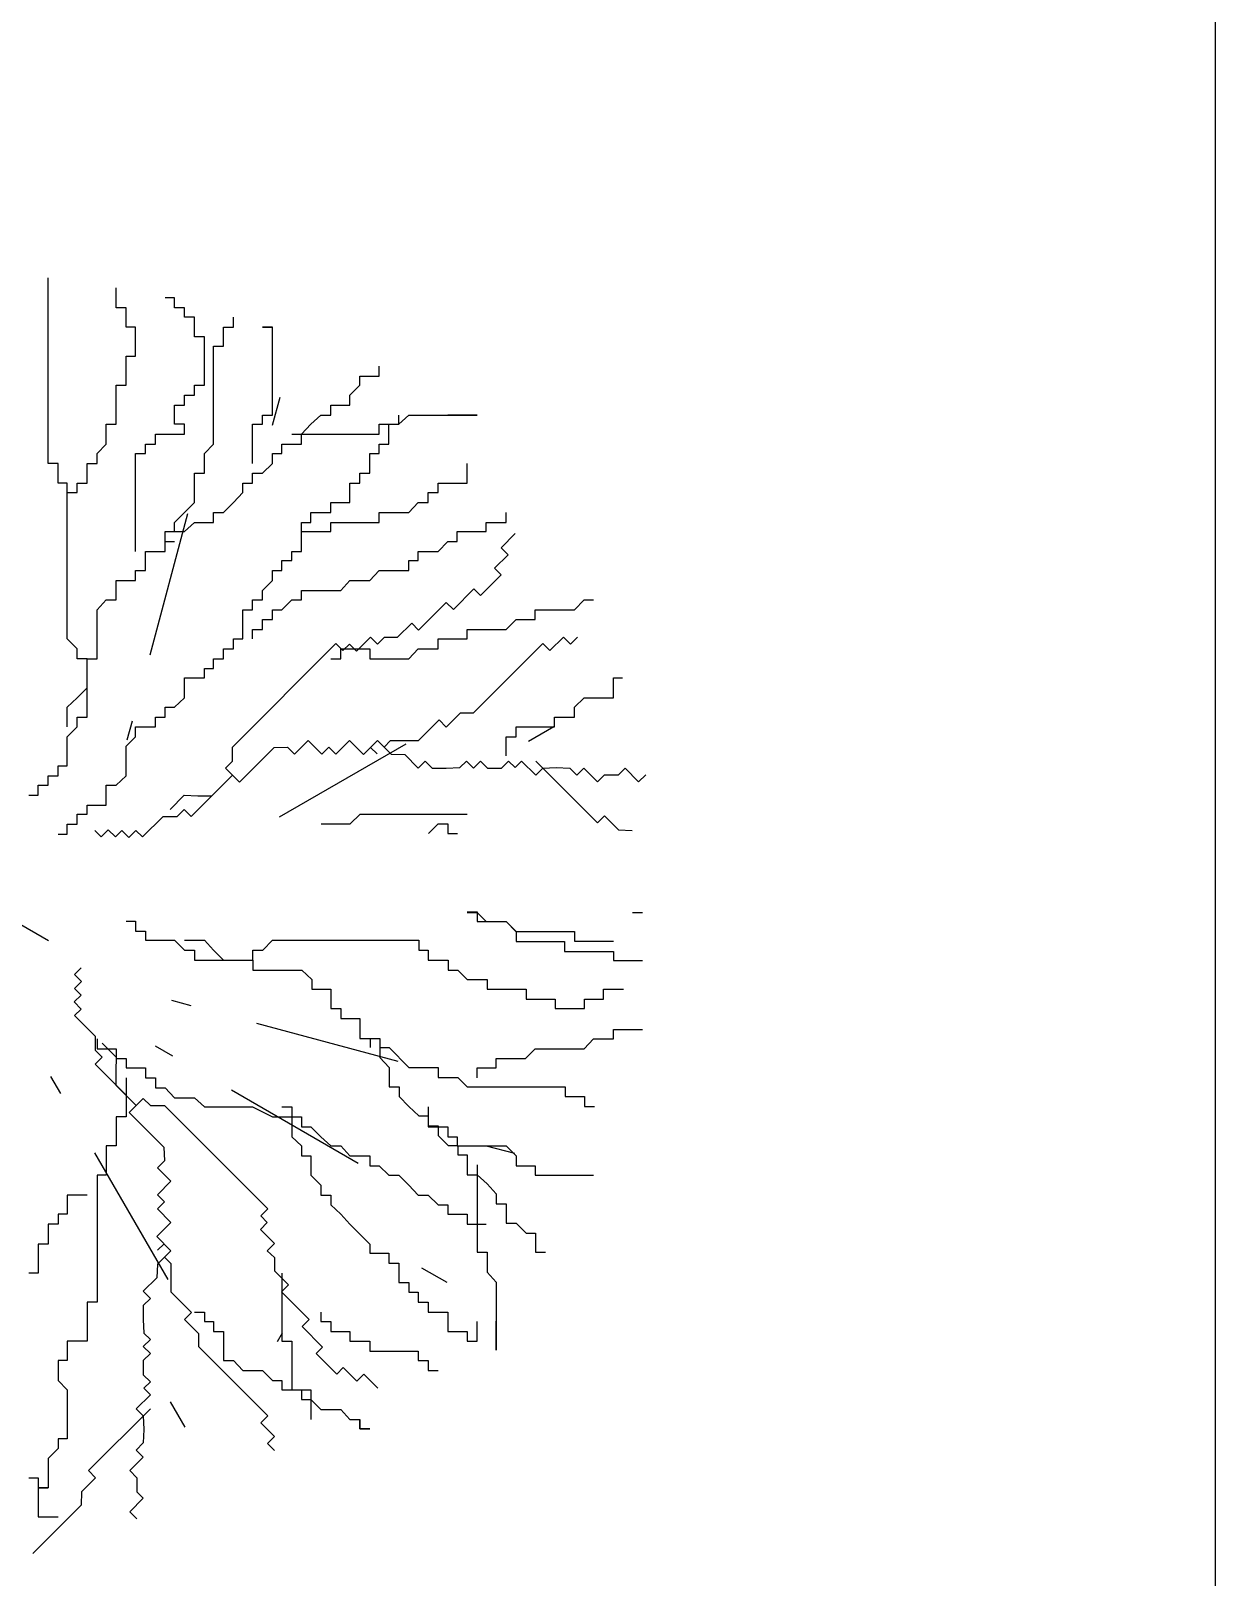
# Model space of a CAD drawing. Header units: inches. Extents: x 7658 to 73799, y 48 to 40262.
# Drawn here: x 49949 to 51109, y 3534 to 5049 of the extents above; entities that cross this region are included whole.
import ezdxf

# ---------------------------------------------------------------- set-up
doc = ezdxf.new("R2010")
doc.units = ezdxf.units.IN
doc.layers.add('www.cad-blocks.net', color=7, linetype='Continuous')

# ---------------------------------------------------------------- blocks, each defined once
blk = doc.blocks.new('A$C516926BB')
blk.add_line((39.7224, 38.5194), (39.7224, 0))
blk = doc.blocks.new('A$C4ADA35E7')
at = {"linetype": 'Continuous'}
for p, q in [((0.6762, 1.0681), (0.6762, 1.2498)), ((0.743, 1.2205), (0.743, 1.24)), ((0.8001, 1.2303), (0.791, 1.2303)), ((0.8001, 1.2205), (0.8001, 1.2303)), ((0.7527, 1.2205), (0.743, 1.2205)), ((0.7527, 1.2017), (0.7527, 1.2205)), ((0.8098, 1.2205), (0.8001, 1.2205)), ((0.8098, 1.2115), (0.8098, 1.2205)), ((0.7618, 1.2017), (0.7527, 1.2017)), ((0.7618, 1.1732), (0.7618, 1.2017)), ((0.8195, 1.2115), (0.8098, 1.2115)), ((0.8195, 1.192), (0.8195, 1.2115)), ((0.8481, 1.2017), (0.8578, 1.2017)), ((0.8481, 1.1829), (0.8481, 1.2017)), ((0.8578, 1.2017), (0.8578, 1.2115)), ((0.8864, 1.2017), (0.8961, 1.2017)), ((0.8961, 1.2017), (0.8864, 1.2017)), ((0.8961, 1.1154), (0.8961, 1.2017)), ((0.8293, 1.192), (0.8195, 1.192)), ((0.8293, 1.1447), (0.8293, 1.192)), ((0.8383, 1.1829), (0.8481, 1.1829)), ((0.8383, 1.0869), (0.8383, 1.1829)), ((0.7527, 1.1732), (0.7618, 1.1732)), ((0.7527, 1.1447), (0.7527, 1.1732)), ((0.9817, 1.1537), (1.0005, 1.1537)), ((0.9817, 1.1447), (0.9817, 1.1537)), ((1.0005, 1.1537), (1.0005, 1.1635)), ((0.743, 1.1447), (0.7527, 1.1447)), ((0.743, 1.1064), (0.743, 1.1447)), ((0.8195, 1.1447), (0.8293, 1.1447)), ((0.8195, 1.1349), (0.8195, 1.1447)), ((0.972, 1.1349), (0.9817, 1.1447)), ((0.8001, 1.1252), (0.8098, 1.1252)), ((0.8001, 1.1064), (0.8001, 1.1252)), ((0.8098, 1.1349), (0.8195, 1.1349)), ((0.8098, 1.1252), (0.8098, 1.1349)), ((0.8962, 1.1055), (0.9036, 1.1331)), ((0.9532, 1.1252), (0.972, 1.1252)), ((0.9532, 1.1154), (0.9532, 1.1252)), ((0.972, 1.1252), (0.972, 1.1349)), ((0.7332, 1.1064), (0.743, 1.1064)), ((0.7332, 1.0869), (0.7332, 1.1064)), ((0.8098, 1.1064), (0.8001, 1.1064)), ((0.8098, 1.0966), (0.8098, 1.1064)), ((0.8766, 1.1064), (0.8864, 1.1064)), ((0.8766, 1.0681), (0.8766, 1.1064)), ((0.8864, 1.1154), (0.8961, 1.1154)), ((0.8864, 1.1064), (0.8864, 1.1154)), ((0.9246, 1.0966), (0.9337, 1.1064)), ((0.9337, 1.1064), (0.9434, 1.1154)), ((0.9434, 1.1154), (0.9532, 1.1154)), ((1.0005, 1.1064), (1.02, 1.1064)), ((1.0005, 1.0966), (1.0005, 1.1064)), ((1.0102, 1.1064), (1.02, 1.1064)), ((1.0102, 1.0869), (1.0102, 1.1064)), ((1.02, 1.1064), (1.02, 1.1154)), ((1.02, 1.1064), (1.0297, 1.1154)), ((1.0297, 1.1154), (1.0965, 1.1154)), ((1.0965, 1.1154), (1.068, 1.1154)), ((0.7813, 1.0966), (0.8098, 1.0966)), ((0.7813, 1.0869), (0.7813, 1.0966)), ((0.9149, 1.0966), (1.0005, 1.0966)), ((0.9246, 1.0869), (0.9246, 1.0966)), ((0.7242, 1.0778), (0.7332, 1.0869)), ((0.7242, 1.0681), (0.7242, 1.0778)), ((0.7618, 1.0778), (0.7715, 1.0778)), ((0.7618, 0.9818), (0.7618, 1.0778)), ((0.7715, 1.0869), (0.7813, 1.0869)), ((0.7715, 1.0778), (0.7715, 1.0869)), ((0.8293, 1.0778), (0.8383, 1.0869)), ((0.8293, 1.0584), (0.8293, 1.0778)), ((0.8961, 1.0778), (0.9051, 1.0778)), ((0.8961, 1.0681), (0.8961, 1.0778)), ((0.9051, 1.0869), (0.9246, 1.0869)), ((0.9051, 1.0778), (0.9051, 1.0869)), ((0.9914, 1.0778), (1.0005, 1.0778)), ((0.9914, 1.0584), (0.9914, 1.0778)), ((1.0005, 1.0869), (1.0102, 1.0869)), ((1.0005, 1.0778), (1.0005, 1.0869)), ((0.6859, 1.0681), (0.6762, 1.0681)), ((0.6859, 1.0486), (0.6859, 1.0681)), ((0.7145, 1.0681), (0.7242, 1.0681)), ((0.7145, 1.0486), (0.7145, 1.0681)), ((0.8864, 1.0584), (0.8961, 1.0681)), ((1.0868, 1.0486), (1.0868, 1.0681)), ((0.695, 1.0486), (0.6859, 1.0486)), ((0.695, 1.0298), (0.695, 1.0486)), ((0.7047, 1.0486), (0.7145, 1.0486)), ((0.7047, 1.0396), (0.7047, 1.0486)), ((0.8195, 1.0584), (0.8293, 1.0584)), ((0.8195, 1.0298), (0.8195, 1.0584)), ((0.8669, 1.0486), (0.8766, 1.0486)), ((0.8669, 1.0396), (0.8669, 1.0486)), ((0.8766, 1.0584), (0.8864, 1.0584)), ((0.8766, 1.0486), (0.8766, 1.0584)), ((0.972, 1.0486), (0.9817, 1.0486)), ((0.972, 1.0298), (0.972, 1.0486)), ((0.9817, 1.0584), (0.9914, 1.0584)), ((0.9817, 1.0486), (0.9817, 1.0584)), ((1.0583, 1.0486), (1.0868, 1.0486)), ((1.0583, 1.0396), (1.0583, 1.0486)), ((0.695, 1.0396), (0.7047, 1.0396)), ((0.695, 0.8962), (0.695, 1.0396)), ((0.8578, 1.0298), (0.8669, 1.0396)), ((1.0485, 1.0396), (1.0583, 1.0396)), ((1.0485, 1.0298), (1.0485, 1.0396)), ((0.7761, 0.8805), (0.8132, 1.019)), ((0.8001, 1.0103), (0.8195, 1.0298)), ((0.8383, 1.0201), (0.8481, 1.0201)), ((0.8383, 1.0103), (0.8383, 1.0201)), ((0.8481, 1.0201), (0.8578, 1.0298)), ((0.9337, 1.0201), (0.9532, 1.0201)), ((0.9337, 1.0103), (0.9337, 1.0201)), ((0.9532, 1.0298), (0.972, 1.0298)), ((0.9532, 1.0201), (0.9532, 1.0298)), ((1.0005, 1.0201), (1.0297, 1.0201)), ((1.0005, 1.0103), (1.0005, 1.0201)), ((1.0297, 1.0201), (1.0388, 1.0298)), ((1.0388, 1.0298), (1.0485, 1.0298)), ((1.1251, 1.0103), (1.1251, 1.0201)), ((0.791, 1.0013), (0.8001, 1.0013)), ((0.791, 0.9818), (0.791, 1.0013)), ((0.8001, 1.0013), (0.8001, 1.0103)), ((0.8001, 1.0013), (0.8098, 1.0013)), ((0.8098, 1.0013), (0.8195, 1.0103)), ((0.8195, 1.0103), (0.8383, 1.0103)), ((0.9246, 1.0103), (0.9337, 1.0103)), ((0.9246, 1.0013), (0.9246, 1.0103)), ((0.9246, 1.0013), (0.9532, 1.0013)), ((0.9246, 0.9818), (0.9246, 1.0013)), ((0.9532, 1.0103), (1.0005, 1.0103)), ((0.9532, 1.0013), (0.9532, 1.0103)), ((1.077, 1.0013), (1.1056, 1.0013)), ((1.077, 0.9915), (1.077, 1.0013)), ((1.1056, 1.0103), (1.1251, 1.0103)), ((1.1056, 1.0013), (1.1056, 1.0103)), ((0.791, 0.9917), (0.8001, 0.9917)), ((1.0583, 0.9818), (1.068, 0.9915)), ((1.068, 0.9915), (1.077, 0.9915)), ((1.1201, 0.9855), (1.1338, 0.9993)), ((1.1269, 0.9786), (1.1201, 0.9855)), ((0.7715, 0.9818), (0.791, 0.9818)), ((0.7715, 0.963), (0.7715, 0.9818)), ((0.9051, 0.9728), (0.9149, 0.9728)), ((0.9051, 0.963), (0.9051, 0.9728)), ((0.9149, 0.9818), (0.9246, 0.9818)), ((0.9149, 0.9728), (0.9149, 0.9818)), ((1.0297, 0.9728), (1.0388, 0.9728)), ((1.0297, 0.963), (1.0297, 0.9728)), ((1.0388, 0.9818), (1.0583, 0.9818)), ((1.0388, 0.9728), (1.0388, 0.9818)), ((1.1137, 0.9654), (1.1269, 0.9786)), ((0.7618, 0.963), (0.7715, 0.963)), ((0.7618, 0.9533), (0.7618, 0.963)), ((0.8961, 0.963), (0.9051, 0.963)), ((0.8961, 0.9533), (0.8961, 0.963)), ((0.9914, 0.9533), (1.0005, 0.963)), ((1.0005, 0.963), (1.0297, 0.963)), ((1.0999, 0.9388), (1.1201, 0.959)), ((1.1201, 0.959), (1.1137, 0.9654)), ((0.743, 0.9533), (0.7618, 0.9533)), ((0.743, 0.9345), (0.743, 0.9533)), ((0.8864, 0.9435), (0.8961, 0.9533)), ((0.8864, 0.9345), (0.8864, 0.9435)), ((0.9246, 0.9435), (0.9629, 0.9435)), ((0.9246, 0.9345), (0.9246, 0.9435)), ((0.9629, 0.9435), (0.972, 0.9533)), ((0.972, 0.9533), (0.9914, 0.9533)), ((1.0733, 0.925), (1.0935, 0.9452)), ((1.0935, 0.9452), (1.0999, 0.9388)), ((0.7242, 0.9247), (0.7332, 0.9345)), ((0.7242, 0.8767), (0.7242, 0.9247)), ((0.7332, 0.9345), (0.743, 0.9345)), ((0.8669, 0.9247), (0.8766, 0.9247)), ((0.8669, 0.8962), (0.8669, 0.9247)), ((0.8766, 0.9345), (0.8864, 0.9345)), ((0.8766, 0.9247), (0.8766, 0.9345)), ((0.8961, 0.9247), (0.9051, 0.9247)), ((0.8961, 0.915), (0.8961, 0.9247)), ((0.9051, 0.9247), (0.9149, 0.9345)), ((0.9149, 0.9345), (0.9246, 0.9345)), ((1.0393, 0.9048), (1.0664, 0.9319)), ((1.0664, 0.9319), (1.0733, 0.925)), ((1.1536, 0.9247), (1.1919, 0.9247)), ((1.1536, 0.915), (1.1536, 0.9247)), ((1.1919, 0.9247), (1.2016, 0.9345)), ((1.2016, 0.9345), (1.2107, 0.9345)), ((0.8864, 0.915), (0.8961, 0.915)), ((0.8864, 0.9052), (0.8864, 0.915)), ((1.0187, 0.8979), (1.0325, 0.9117)), ((1.0325, 0.9117), (1.0393, 0.9048)), ((1.1251, 0.9052), (1.1348, 0.915)), ((1.1348, 0.915), (1.1536, 0.915)), ((0.7047, 0.8865), (0.695, 0.8962)), ((0.8578, 0.8962), (0.8669, 0.8962)), ((0.8578, 0.8865), (0.8578, 0.8962)), ((0.8766, 0.9052), (0.8864, 0.9052)), ((0.8766, 0.8962), (0.8766, 0.9052)), ((0.9783, 0.8842), (0.9921, 0.8979)), ((0.9921, 0.8979), (0.999, 0.891)), ((0.999, 0.891), (1.0059, 0.8979)), ((1.0059, 0.8979), (1.0187, 0.8979)), ((1.0583, 0.8962), (1.0868, 0.8962)), ((1.0583, 0.8865), (1.0583, 0.8962)), ((1.0868, 0.9052), (1.1251, 0.9052)), ((1.0868, 0.8962), (1.0868, 0.9052)), ((1.1678, 0.8847), (1.1811, 0.8979)), ((1.1811, 0.8979), (1.188, 0.8911)), ((1.188, 0.8911), (1.1949, 0.8979)), ((0.7047, 0.8767), (0.7047, 0.8865)), ((0.8481, 0.8865), (0.8578, 0.8865)), ((0.8481, 0.8767), (0.8481, 0.8865)), ((0.8568, 0.7902), (0.9581, 0.8915)), ((0.9581, 0.8915), (0.965, 0.8846)), ((0.9629, 0.8865), (0.9914, 0.8865)), ((0.9629, 0.8767), (0.9629, 0.8865)), ((0.965, 0.8846), (0.9714, 0.891)), ((0.9714, 0.891), (0.9783, 0.8842)), ((0.9914, 0.8865), (0.9914, 0.8767)), ((1.0297, 0.8767), (1.0388, 0.8865)), ((1.0388, 0.8865), (1.0583, 0.8865)), ((1.093, 0.8236), (1.1609, 0.8915)), ((1.1609, 0.8915), (1.1678, 0.8847)), ((0.7145, 0.8767), (0.7047, 0.8767)), ((0.7145, 0.8482), (0.7145, 0.8767)), ((0.7145, 0.8767), (0.7242, 0.8767)), ((0.7145, 0.8196), (0.7145, 0.8767)), ((0.8293, 0.867), (0.8383, 0.867)), ((0.8293, 0.8579), (0.8293, 0.867)), ((0.8383, 0.8767), (0.8481, 0.8767)), ((0.8383, 0.867), (0.8383, 0.8767)), ((0.9532, 0.8767), (0.9629, 0.8767)), ((0.9914, 0.8767), (1.0297, 0.8767)), ((0.8098, 0.8579), (0.8293, 0.8579)), ((0.8098, 0.8384), (0.8098, 0.8579)), ((1.2302, 0.8579), (1.2392, 0.8579)), ((1.2302, 0.8384), (1.2302, 0.8579)), ((0.695, 0.8294), (0.7047, 0.8384)), ((0.7047, 0.8384), (0.7145, 0.8482)), ((0.8001, 0.8294), (0.8098, 0.8384)), ((1.1919, 0.8294), (1.2016, 0.8384)), ((1.2016, 0.8384), (1.2302, 0.8384)), ((0.695, 0.8099), (0.695, 0.8294)), ((0.7047, 0.8196), (0.7145, 0.8196)), ((0.7047, 0.8099), (0.7047, 0.8196)), ((0.7813, 0.8196), (0.791, 0.8196)), ((0.7813, 0.8099), (0.7813, 0.8196)), ((0.791, 0.8294), (0.8001, 0.8294)), ((0.791, 0.8196), (0.791, 0.8294)), ((1.0664, 0.8098), (1.0802, 0.8236)), ((1.0802, 0.8236), (1.093, 0.8236)), ((1.1724, 0.8196), (1.1919, 0.8196)), ((1.1724, 0.8099), (1.1724, 0.8196)), ((1.1919, 0.8196), (1.1919, 0.8294)), ((0.695, 0.8001), (0.7047, 0.8099)), ((0.7538, 0.7971), (0.7588, 0.816)), ((0.7618, 0.8099), (0.7813, 0.8099)), ((0.7618, 0.8001), (0.7618, 0.8099)), ((1.0393, 0.7966), (1.0595, 0.8167)), ((1.0595, 0.8167), (1.0664, 0.8098)), ((1.1348, 0.8099), (1.1724, 0.8099)), ((1.1348, 0.8001), (1.1348, 0.8099)), ((1.1471, 0.7959), (1.1718, 0.8102)), ((0.695, 0.7716), (0.695, 0.8001)), ((0.7527, 0.7911), (0.7618, 0.8001)), ((0.7527, 0.7619), (0.7527, 0.7911)), ((0.8568, 0.7764), (0.8568, 0.7902)), ((0.8637, 0.7557), (0.8976, 0.7897)), ((0.8976, 0.7897), (0.9109, 0.7902)), ((0.903, 0.7217), (1.0272, 0.7934)), ((0.9109, 0.7902), (0.9178, 0.7833)), ((0.9178, 0.7833), (0.9311, 0.7966)), ((0.9311, 0.7966), (0.9444, 0.7833)), ((0.9444, 0.7833), (0.9513, 0.7902)), ((0.9513, 0.7902), (0.9581, 0.7833)), ((0.9581, 0.7833), (0.9714, 0.7966)), ((0.9714, 0.7966), (0.9852, 0.7828)), ((0.9852, 0.7828), (0.999, 0.7966)), ((0.9922, 0.7898), (0.9986, 0.7834)), ((0.999, 0.7966), (1.0054, 0.7902)), ((1.0054, 0.7902), (1.0118, 0.7966)), ((1.0054, 0.7902), (1.0123, 0.7833)), ((1.0118, 0.7966), (1.0393, 0.7966)), ((1.1251, 0.8001), (1.1348, 0.8001)), ((1.1251, 0.7814), (1.1251, 0.8001)), ((0.8499, 0.7695), (0.8568, 0.7764)), ((1.0123, 0.7833), (1.0256, 0.7828)), ((1.0256, 0.7828), (1.0388, 0.7695)), ((1.0388, 0.7695), (1.0457, 0.7764)), ((1.0457, 0.7764), (1.0526, 0.7695)), ((1.0797, 0.77), (1.0861, 0.7764)), ((1.0861, 0.7764), (1.093, 0.7695)), ((1.093, 0.7695), (1.0999, 0.7764)), ((1.0999, 0.7764), (1.1068, 0.7695)), ((1.1205, 0.7695), (1.1274, 0.7764)), ((1.1274, 0.7764), (1.1338, 0.77)), ((1.1338, 0.77), (1.1402, 0.7764)), ((1.1402, 0.7764), (1.154, 0.7626)), ((1.154, 0.7764), (1.2145, 0.7159)), ((0.6762, 0.7619), (0.6859, 0.7619)), ((0.6762, 0.7528), (0.6762, 0.7619)), ((0.6859, 0.7716), (0.695, 0.7716)), ((0.6859, 0.7619), (0.6859, 0.7716)), ((0.743, 0.7528), (0.7527, 0.7619)), ((0.8164, 0.7222), (0.8568, 0.7626)), ((0.8366, 0.7424), (0.8568, 0.7626)), ((0.8568, 0.7626), (0.8499, 0.7695)), ((0.8568, 0.7626), (0.8637, 0.7557)), ((1.0526, 0.7695), (1.0664, 0.7695)), ((1.0664, 0.7695), (1.0797, 0.77)), ((1.1068, 0.7695), (1.1205, 0.7695)), ((1.154, 0.7626), (1.1609, 0.7695)), ((1.1609, 0.7695), (1.1742, 0.77)), ((1.1742, 0.77), (1.1875, 0.7695)), ((1.1875, 0.7695), (1.1944, 0.7626)), ((1.1944, 0.7626), (1.2013, 0.7695)), ((1.2013, 0.7695), (1.2145, 0.7562)), ((1.2145, 0.7562), (1.2214, 0.7631)), ((1.2214, 0.7631), (1.2352, 0.7631)), ((1.2352, 0.7631), (1.2416, 0.7695)), ((1.2416, 0.7695), (1.2549, 0.7562)), ((1.2549, 0.7562), (1.2618, 0.7631)), ((0.6574, 0.7431), (0.6664, 0.7431)), ((0.6664, 0.7528), (0.6762, 0.7528)), ((0.6664, 0.7431), (0.6664, 0.7528)), ((0.7332, 0.7528), (0.743, 0.7528)), ((0.7332, 0.7333), (0.7332, 0.7528)), ((0.7957, 0.7291), (0.8095, 0.7429)), ((0.8095, 0.7429), (0.8228, 0.7424)), ((0.8228, 0.7424), (0.8366, 0.7424)), ((0.7145, 0.7333), (0.7332, 0.7333)), ((0.7145, 0.7243), (0.7145, 0.7333)), ((0.8026, 0.7222), (0.8095, 0.7291)), ((0.8095, 0.7291), (0.8164, 0.7222)), ((0.695, 0.7145), (0.7047, 0.7145)), ((0.695, 0.7048), (0.695, 0.7145)), ((0.7047, 0.7243), (0.7145, 0.7243)), ((0.7047, 0.7145), (0.7047, 0.7243)), ((0.7687, 0.7021), (0.7888, 0.7222)), ((0.7888, 0.7222), (0.8026, 0.7222)), ((0.9438, 0.7148), (0.9723, 0.7148)), ((0.9723, 0.7148), (0.982, 0.7243)), ((0.982, 0.7243), (1.087, 0.7243)), ((1.0488, 0.7053), (1.0583, 0.7148)), ((1.0583, 0.7148), (1.0678, 0.7148)), ((1.0678, 0.7148), (1.0678, 0.7053)), ((1.2145, 0.7159), (1.2214, 0.7227)), ((1.2214, 0.7227), (1.2352, 0.709)), ((0.6859, 0.7048), (0.695, 0.7048)), ((0.7219, 0.7085), (0.7283, 0.7021)), ((0.7283, 0.7021), (0.7352, 0.709)), ((0.7352, 0.709), (0.7421, 0.7021)), ((0.7421, 0.7021), (0.7485, 0.7085)), ((0.7485, 0.7085), (0.7554, 0.7016)), ((0.7554, 0.7016), (0.7623, 0.7085)), ((0.7623, 0.7085), (0.7687, 0.7021)), ((1.0678, 0.7053), (1.0775, 0.7053)), ((1.2352, 0.709), (1.2485, 0.7085)), ((1.0868, 0.6282), (1.0965, 0.6282)), ((1.087, 0.6288), (1.0965, 0.6288)), ((1.0965, 0.6288), (1.0965, 0.6193)), ((1.0965, 0.6282), (1.1056, 0.6192)), ((1.2489, 0.6282), (1.2587, 0.6282)), ((0.6433, 0.6199), (0.6765, 0.6007)), ((0.7528, 0.6196), (0.7619, 0.6196)), ((0.7619, 0.6196), (0.7619, 0.6098)), ((0.7619, 0.6098), (0.7716, 0.6098)), ((0.7716, 0.6098), (0.7716, 0.6008)), ((1.0965, 0.6193), (1.1252, 0.6193)), ((1.1056, 0.6192), (1.1251, 0.6192)), ((1.1251, 0.6192), (1.1348, 0.6094)), ((1.1252, 0.6193), (1.1347, 0.6096)), ((1.1347, 0.6096), (1.192, 0.6096)), ((1.1348, 0.6094), (1.1348, 0.5997)), ((1.192, 0.6096), (1.192, 0.6001)), ((0.7716, 0.6008), (0.8001, 0.6008)), ((0.8001, 0.6008), (0.8099, 0.591)), ((0.8099, 0.6008), (0.8294, 0.6008)), ((0.8099, 0.591), (0.8196, 0.591)), ((0.8196, 0.591), (0.8196, 0.5813)), ((0.8294, 0.6008), (0.8384, 0.591)), ((0.8384, 0.591), (0.8482, 0.5813)), ((0.8767, 0.5813), (0.8767, 0.591)), ((0.8767, 0.591), (0.8865, 0.591)), ((0.8865, 0.591), (0.8962, 0.6008)), ((0.8962, 0.6008), (1.0396, 0.6008)), ((1.0396, 0.6008), (1.0396, 0.591)), ((1.0396, 0.591), (1.0486, 0.591)), ((1.0486, 0.591), (1.0486, 0.5813)), ((1.1348, 0.5997), (1.1821, 0.5997)), ((1.1821, 0.5997), (1.1821, 0.59)), ((1.192, 0.6001), (1.2302, 0.6001)), ((0.8196, 0.5813), (0.8767, 0.5813)), ((0.8482, 0.5813), (0.8767, 0.5813)), ((0.8767, 0.5813), (0.8767, 0.5715)), ((1.0486, 0.5813), (1.0681, 0.5813)), ((1.0681, 0.5813), (1.0681, 0.5715)), ((1.1821, 0.59), (1.2302, 0.59)), ((1.2302, 0.59), (1.2302, 0.5809)), ((1.2302, 0.5809), (1.2587, 0.5809)), ((0.7085, 0.5738), (0.7021, 0.5674)), ((0.7021, 0.5674), (0.709, 0.5605)), ((0.709, 0.5605), (0.7021, 0.5536)), ((0.8767, 0.5715), (0.9247, 0.5715)), ((0.9247, 0.5715), (0.9345, 0.5625)), ((0.9345, 0.5625), (0.9345, 0.5528)), ((1.0681, 0.5715), (1.0778, 0.5715)), ((1.0778, 0.5715), (1.0869, 0.5625)), ((1.0869, 0.5625), (1.1064, 0.5625)), ((1.1064, 0.5625), (1.1064, 0.5528)), ((0.7085, 0.5472), (0.7016, 0.5404)), ((0.7021, 0.5536), (0.7085, 0.5472)), ((0.9345, 0.5528), (0.9533, 0.5528)), ((0.9533, 0.5528), (0.9533, 0.534)), ((1.1064, 0.5528), (1.1447, 0.5528)), ((1.1447, 0.5528), (1.1447, 0.543)), ((1.2205, 0.543), (1.2205, 0.5528)), ((1.2205, 0.5528), (1.24, 0.5528)), ((0.7016, 0.5404), (0.7085, 0.5335)), ((0.7085, 0.5335), (0.7021, 0.5271)), ((0.7971, 0.542), (0.816, 0.5369)), ((0.9533, 0.534), (0.963, 0.534)), ((0.963, 0.534), (0.963, 0.5242)), ((1.1447, 0.543), (1.1732, 0.543)), ((1.1732, 0.543), (1.1732, 0.534)), ((1.1732, 0.534), (1.2017, 0.534)), ((1.2017, 0.534), (1.2017, 0.543)), ((1.2017, 0.543), (1.2205, 0.543)), ((0.7021, 0.5271), (0.7222, 0.5069)), ((0.8805, 0.5196), (1.019, 0.4825)), ((0.963, 0.5242), (0.9818, 0.5242)), ((0.9818, 0.5242), (0.9818, 0.5047)), ((0.7222, 0.5069), (0.7222, 0.4931)), ((0.7242, 0.5044), (0.7242, 0.4946)), ((0.7291, 0.5), (0.7429, 0.4862)), ((0.9818, 0.5047), (1.0013, 0.5047)), ((0.9917, 0.5047), (0.9917, 0.4957)), ((1.0013, 0.5047), (1.0013, 0.4957)), ((1.2016, 0.4946), (1.2107, 0.5044)), ((1.2107, 0.5044), (1.2302, 0.5044)), ((1.2302, 0.5134), (1.2587, 0.5134)), ((1.2302, 0.5044), (1.2302, 0.5134)), ((0.7222, 0.4931), (0.7291, 0.4862)), ((0.7291, 0.4862), (0.7222, 0.4793)), ((0.7242, 0.4946), (0.743, 0.4946)), ((0.7429, 0.4862), (0.7424, 0.4729)), ((0.743, 0.4946), (0.743, 0.4849)), ((0.743, 0.4849), (0.7527, 0.4849)), ((0.7527, 0.4849), (0.7527, 0.4758)), ((0.7812, 0.4974), (0.7981, 0.4877)), ((1.0013, 0.4957), (1.0103, 0.4957)), ((1.0013, 0.4957), (1.0013, 0.4859)), ((1.0013, 0.4859), (1.0103, 0.4762)), ((1.0103, 0.4957), (1.0298, 0.4762)), ((1.1153, 0.4849), (1.1439, 0.4849)), ((1.1153, 0.4758), (1.1153, 0.4849)), ((1.1439, 0.4849), (1.1536, 0.4946)), ((1.1536, 0.4946), (1.2016, 0.4946)), ((0.7222, 0.4793), (0.7626, 0.439)), ((0.7424, 0.4729), (0.7424, 0.4592)), ((0.7527, 0.4758), (0.7715, 0.4758)), ((0.7715, 0.4758), (0.7715, 0.4661)), ((1.0103, 0.4762), (1.0103, 0.4574)), ((1.0298, 0.4762), (1.0584, 0.4762)), ((1.0584, 0.4762), (1.0584, 0.4665)), ((1.0965, 0.4758), (1.1153, 0.4758)), ((1.0965, 0.4661), (1.0965, 0.4758)), ((0.6785, 0.4675), (0.6883, 0.4506)), ((0.7424, 0.4592), (0.7626, 0.439)), ((0.7527, 0.4661), (0.7527, 0.4278)), ((0.7715, 0.4661), (0.7813, 0.4661)), ((0.7813, 0.4661), (0.7813, 0.4563)), ((0.7813, 0.4563), (0.791, 0.4563)), ((0.791, 0.4563), (0.8001, 0.4466)), ((1.0103, 0.4574), (1.0201, 0.4574)), ((1.0201, 0.4574), (1.0201, 0.4477)), ((1.0584, 0.4665), (1.0778, 0.4665)), ((1.0778, 0.4665), (1.0869, 0.4574)), ((1.0869, 0.4574), (1.1829, 0.4574)), ((1.1829, 0.4574), (1.1829, 0.4477)), ((0.7626, 0.439), (0.7695, 0.4459)), ((0.7695, 0.4459), (0.7764, 0.439)), ((0.8001, 0.4466), (0.8195, 0.4466)), ((0.8195, 0.4466), (0.8293, 0.4375)), ((0.8559, 0.4543), (0.9801, 0.3826)), ((1.0201, 0.4477), (1.0298, 0.4379)), ((1.1829, 0.4477), (1.2017, 0.4477)), ((1.2017, 0.4477), (1.2017, 0.4379)), ((0.743, 0.4278), (0.743, 0.3993)), ((0.7527, 0.4278), (0.743, 0.4278)), ((0.7626, 0.439), (0.7557, 0.4321)), ((0.7557, 0.4321), (0.7897, 0.3981)), ((0.7764, 0.439), (0.7902, 0.439)), ((0.7902, 0.439), (0.8915, 0.3376)), ((0.8293, 0.4375), (0.8766, 0.4375)), ((0.8766, 0.4375), (0.8961, 0.4278)), ((0.8961, 0.4278), (0.9149, 0.4278)), ((0.9051, 0.4375), (0.9149, 0.4375)), ((0.9149, 0.4375), (0.9149, 0.4278)), ((0.9149, 0.4278), (0.9246, 0.4278)), ((0.9149, 0.4278), (0.9149, 0.4083)), ((0.9246, 0.4278), (0.9246, 0.4181)), ((1.0298, 0.4379), (1.0396, 0.4289)), ((1.0396, 0.4289), (1.0486, 0.4289)), ((1.0485, 0.4375), (1.0485, 0.4181)), ((1.0486, 0.4289), (1.0486, 0.4191)), ((1.2017, 0.4379), (1.2115, 0.4379)), ((0.9246, 0.4181), (0.9337, 0.4181)), ((0.9337, 0.4181), (0.9434, 0.4083)), ((1.0485, 0.4181), (1.068, 0.4181)), ((1.0486, 0.4191), (1.0584, 0.4191)), ((1.0584, 0.4191), (1.0584, 0.4094)), ((1.0584, 0.4094), (1.0681, 0.3996)), ((1.068, 0.4181), (1.068, 0.4083)), ((0.7332, 0.3993), (0.7332, 0.3707)), ((0.743, 0.3993), (0.7332, 0.3993)), ((0.7897, 0.3981), (0.7902, 0.3848)), ((0.9149, 0.4083), (0.9246, 0.3993)), ((0.9246, 0.3993), (0.9246, 0.3895)), ((0.9434, 0.4083), (0.9532, 0.3993)), ((0.9532, 0.3993), (0.9629, 0.3993)), ((0.9629, 0.3993), (0.972, 0.3895)), ((1.068, 0.4083), (1.077, 0.4083)), ((1.0681, 0.3996), (1.0778, 0.3996)), ((1.077, 0.4083), (1.077, 0.3993)), ((1.077, 0.3993), (1.1251, 0.3993)), ((1.0778, 0.3996), (1.0778, 0.3906)), ((1.1055, 0.3995), (1.1331, 0.3922)), ((1.1251, 0.3993), (1.1348, 0.3895)), ((0.7217, 0.3927), (0.7934, 0.2685)), ((0.7902, 0.3848), (0.7833, 0.3779)), ((0.9246, 0.3895), (0.9337, 0.3895)), ((0.9337, 0.3895), (0.9337, 0.3707)), ((0.972, 0.3895), (0.9914, 0.3895)), ((0.9914, 0.3895), (0.9914, 0.3798)), ((0.9914, 0.3798), (1.0005, 0.3798)), ((1.0005, 0.3798), (1.0102, 0.3707)), ((1.0778, 0.3906), (1.0869, 0.3906)), ((1.0869, 0.3906), (1.0869, 0.3711)), ((1.0966, 0.3808), (1.0966, 0.2952)), ((1.1348, 0.3895), (1.1348, 0.3798)), ((1.1348, 0.3798), (1.1536, 0.3798)), ((1.1536, 0.3798), (1.1536, 0.3707)), ((0.7242, 0.3707), (0.7242, 0.2461)), ((0.7332, 0.3707), (0.7242, 0.3707)), ((0.7833, 0.3779), (0.7966, 0.3647)), ((0.7966, 0.3647), (0.7833, 0.3514)), ((0.9337, 0.3707), (0.9434, 0.361)), ((1.0102, 0.3707), (1.02, 0.3707)), ((1.02, 0.3707), (1.0297, 0.361)), ((1.0869, 0.3711), (1.0966, 0.3711)), ((1.0966, 0.3711), (1.1064, 0.3621)), ((1.1536, 0.3707), (1.2107, 0.3707)), ((0.695, 0.3512), (0.695, 0.3324)), ((0.7145, 0.3512), (0.695, 0.3512)), ((0.7833, 0.3514), (0.7902, 0.3445)), ((0.9434, 0.361), (0.9434, 0.3512)), ((0.9434, 0.3512), (0.9532, 0.3512)), ((0.9532, 0.3512), (0.9532, 0.3415)), ((1.0297, 0.361), (1.0388, 0.3512)), ((1.0388, 0.3512), (1.0485, 0.3512)), ((1.0485, 0.3512), (1.0583, 0.3415)), ((1.1064, 0.3621), (1.1154, 0.3523)), ((1.1154, 0.3523), (1.1154, 0.3426)), ((0.7902, 0.3445), (0.7833, 0.3376)), ((0.7833, 0.3376), (0.7966, 0.3243)), ((0.8915, 0.3376), (0.8846, 0.3307)), ((0.9532, 0.3415), (0.9629, 0.3324)), ((1.0583, 0.3415), (1.068, 0.3415)), ((1.068, 0.3415), (1.068, 0.3324)), ((1.1154, 0.3426), (1.1252, 0.3426)), ((1.1252, 0.3426), (1.1252, 0.3238)), ((0.6762, 0.3227), (0.6762, 0.3032)), ((0.6859, 0.3227), (0.6762, 0.3227)), ((0.6859, 0.3324), (0.6859, 0.3227)), ((0.695, 0.3324), (0.6859, 0.3324)), ((0.7966, 0.3243), (0.7828, 0.3105)), ((0.891, 0.3243), (0.8842, 0.3174)), ((0.8846, 0.3307), (0.891, 0.3243)), ((0.9629, 0.3324), (0.972, 0.3227)), ((0.972, 0.3227), (0.9914, 0.3032)), ((1.068, 0.3324), (1.0868, 0.3324)), ((1.0868, 0.3324), (1.0868, 0.3227)), ((1.0868, 0.3227), (1.1056, 0.3227)), ((1.1252, 0.3238), (1.1349, 0.3238)), ((1.1349, 0.3238), (1.1447, 0.314)), ((0.6664, 0.3032), (0.6664, 0.2747)), ((0.6762, 0.3032), (0.6664, 0.3032)), ((0.7828, 0.3105), (0.7966, 0.2967)), ((0.7898, 0.3035), (0.7834, 0.2971)), ((0.8842, 0.3174), (0.8979, 0.3036)), ((0.8979, 0.3036), (0.891, 0.2967)), ((0.9914, 0.3032), (0.9914, 0.2942)), ((1.1447, 0.314), (1.1537, 0.314)), ((1.1537, 0.314), (1.1537, 0.2952)), ((0.7902, 0.2904), (0.7833, 0.2835)), ((0.7966, 0.2967), (0.7902, 0.2904)), ((0.7902, 0.2904), (0.7966, 0.284)), ((0.891, 0.2967), (0.8979, 0.2899)), ((0.8979, 0.2899), (0.8979, 0.2771)), ((0.9914, 0.2942), (1.0102, 0.2942)), ((1.0102, 0.2942), (1.0102, 0.2844)), ((1.0966, 0.2952), (1.1064, 0.2952)), ((1.1064, 0.2952), (1.1064, 0.2758)), ((1.1537, 0.2952), (1.1635, 0.2952)), ((0.6664, 0.2747), (0.6574, 0.2747)), ((0.7833, 0.2835), (0.7828, 0.2702)), ((0.7966, 0.284), (0.7966, 0.2564)), ((0.8979, 0.2771), (0.9117, 0.2633)), ((0.9051, 0.2747), (0.9051, 0.2079)), ((1.0102, 0.2844), (1.02, 0.2844)), ((1.02, 0.2844), (1.02, 0.2656)), ((1.0422, 0.28), (1.0669, 0.2657)), ((1.1064, 0.2758), (1.1154, 0.266)), ((0.7828, 0.2702), (0.7695, 0.2569)), ((0.9117, 0.2633), (0.9048, 0.2564)), ((1.02, 0.2656), (1.0297, 0.2656)), ((1.0297, 0.2656), (1.0297, 0.2559)), ((1.1154, 0.266), (1.1154, 0.1992)), ((0.7145, 0.2461), (0.7145, 0.2079)), ((0.7242, 0.2461), (0.7145, 0.2461)), ((0.7695, 0.2569), (0.7764, 0.25)), ((0.7764, 0.25), (0.7695, 0.2431)), ((0.7695, 0.2431), (0.7695, 0.2293)), ((0.7966, 0.2564), (0.8167, 0.2362)), ((0.9048, 0.2564), (0.9319, 0.2293)), ((1.0297, 0.2559), (1.0388, 0.2559)), ((1.0388, 0.2559), (1.0388, 0.2461)), ((1.0388, 0.2461), (1.0485, 0.2461)), ((1.0485, 0.2461), (1.0485, 0.2364)), ((0.7695, 0.2293), (0.77, 0.216)), ((0.8167, 0.2362), (0.8098, 0.2293)), ((0.8098, 0.2293), (0.8236, 0.2155)), ((0.8195, 0.2364), (0.8293, 0.2364)), ((0.8293, 0.2364), (0.8293, 0.2274)), ((0.8293, 0.2274), (0.8383, 0.2274)), ((0.8383, 0.2274), (0.8383, 0.2176)), ((0.9319, 0.2293), (0.925, 0.2224)), ((0.9434, 0.2364), (0.9434, 0.2274)), ((0.9434, 0.2274), (0.9532, 0.2274)), ((0.9532, 0.2274), (0.9532, 0.2176)), ((1.0485, 0.2364), (1.068, 0.2364)), ((1.068, 0.2364), (1.068, 0.2176)), ((1.0965, 0.2079), (1.0965, 0.2274)), ((1.1154, 0.1992), (1.1154, 0.2277)), ((0.77, 0.216), (0.7764, 0.2096)), ((0.8236, 0.2155), (0.8236, 0.2028)), ((0.8383, 0.2176), (0.8481, 0.2176)), ((0.8481, 0.2176), (0.8481, 0.1891)), ((0.9055, 0.2159), (0.9007, 0.2074)), ((0.925, 0.2224), (0.9452, 0.2023)), ((0.9532, 0.2176), (0.972, 0.2176)), ((0.972, 0.2176), (0.972, 0.2079)), ((1.068, 0.2176), (1.0868, 0.2176)), ((1.0868, 0.2176), (1.0868, 0.2079)), ((0.695, 0.2079), (0.695, 0.1891)), ((0.7145, 0.2079), (0.695, 0.2079)), ((0.7764, 0.2096), (0.7695, 0.2028)), ((0.7695, 0.2028), (0.7764, 0.1959)), ((0.8236, 0.2028), (0.8915, 0.1348)), ((0.9051, 0.2079), (0.9149, 0.2079)), ((0.9149, 0.2079), (0.9149, 0.1605)), ((0.9452, 0.2023), (0.9388, 0.1959)), ((0.972, 0.2079), (0.9914, 0.2079)), ((0.9914, 0.2079), (0.9914, 0.1981)), ((0.9914, 0.1981), (1.0388, 0.1981)), ((1.0388, 0.1981), (1.0388, 0.1891)), ((1.0868, 0.2079), (1.0965, 0.2079)), ((0.6859, 0.1891), (0.6859, 0.1696)), ((0.695, 0.1891), (0.6859, 0.1891)), ((0.7764, 0.1959), (0.7695, 0.189)), ((0.7695, 0.189), (0.7695, 0.1752)), ((0.8481, 0.1891), (0.8578, 0.1891)), ((0.8578, 0.1891), (0.8669, 0.1793)), ((0.9388, 0.1959), (0.959, 0.1757)), ((0.959, 0.1757), (0.9654, 0.1821)), ((0.9654, 0.1821), (0.9786, 0.1688)), ((1.0388, 0.1891), (1.0485, 0.1891)), ((1.0485, 0.1891), (1.0485, 0.1793)), ((0.6859, 0.1696), (0.695, 0.1605)), ((0.7695, 0.1752), (0.7764, 0.1683)), ((0.7764, 0.1683), (0.77, 0.1619)), ((0.8669, 0.1793), (0.8864, 0.1793)), ((0.8864, 0.1793), (0.8961, 0.1696)), ((0.8961, 0.1696), (0.9051, 0.1696)), ((0.9051, 0.1696), (0.9051, 0.1605)), ((0.9786, 0.1688), (0.9855, 0.1757)), ((0.9855, 0.1757), (0.9993, 0.1619)), ((1.0485, 0.1793), (1.0583, 0.1793)), ((0.695, 0.1605), (0.695, 0.1125)), ((0.7764, 0.1555), (0.7626, 0.1417)), ((0.77, 0.1619), (0.7764, 0.1555)), ((0.9051, 0.1605), (0.9246, 0.1605)), ((0.9149, 0.1605), (0.9337, 0.1605)), ((0.9246, 0.1605), (0.9246, 0.1508)), ((0.9337, 0.1605), (0.9337, 0.1313)), ((0.7764, 0.1417), (0.7159, 0.0812)), ((0.7626, 0.1417), (0.7695, 0.1348)), ((0.7959, 0.1487), (0.8102, 0.1239)), ((0.9246, 0.1508), (0.9337, 0.1508)), ((0.9337, 0.1508), (0.9434, 0.141)), ((0.9434, 0.141), (0.9629, 0.141)), ((0.9629, 0.141), (0.972, 0.1313)), ((0.7695, 0.1348), (0.77, 0.1216)), ((0.77, 0.1216), (0.7695, 0.1083)), ((0.8915, 0.1348), (0.8847, 0.1279)), ((0.8847, 0.1279), (0.8979, 0.1147)), ((0.972, 0.1313), (0.9817, 0.1313)), ((0.9817, 0.1223), (0.9817, 0.1313)), ((0.9817, 0.1313), (0.9817, 0.1223)), ((0.9914, 0.1223), (0.9817, 0.1223)), ((0.9817, 0.1223), (0.9914, 0.1223)), ((0.6859, 0.1125), (0.6859, 0.1028)), ((0.695, 0.1125), (0.6859, 0.1125)), ((0.7695, 0.1083), (0.7626, 0.1014)), ((0.8979, 0.1147), (0.8911, 0.1078)), ((0.8911, 0.1078), (0.8979, 0.1009)), ((0.6859, 0.1028), (0.6762, 0.093)), ((0.6762, 0.093), (0.6762, 0.0645)), ((0.7695, 0.0945), (0.7562, 0.0812)), ((0.7626, 0.1014), (0.7695, 0.0945)), ((0.7159, 0.0812), (0.7227, 0.0743)), ((0.7562, 0.0812), (0.7631, 0.0743)), ((0.6574, 0.0742), (0.6664, 0.0742)), ((0.6664, 0.0742), (0.6664, 0.036)), ((0.6664, 0.0645), (0.6762, 0.0645)), ((0.6762, 0.0645), (0.6664, 0.0645)), ((0.7227, 0.0743), (0.709, 0.0605)), ((0.7631, 0.0743), (0.7631, 0.0605)), ((0.7085, 0.0472), (0.6612, 0)), ((0.709, 0.0605), (0.7085, 0.0472)), ((0.7695, 0.0541), (0.7562, 0.0408)), ((0.7631, 0.0605), (0.7695, 0.0541)), ((0.6664, 0.036), (0.6859, 0.036)), ((0.7562, 0.0408), (0.7631, 0.034)), ((0.6612, 0), (0.6814, 0.0202))]:
    blk.add_line(p, q, dxfattribs=at)

msp = doc.modelspace()

# ---------------------------------------------------------------- block references
at = {"xscale": 1000, "yscale": 1000, "zscale": 1000}
msp.add_blockref('A$C4ADA35E7', (49289.3, 3557.2), dxfattribs=at)
at = {"layer": 'www.cad-blocks.net', "color": 155, "true_color": 0x546d8e, "xscale": 1000, "yscale": 1000, "zscale": 1000}
msp.add_blockref('A$C516926BB', (11386.7, 694.4), dxfattribs=at)

doc.saveas('drawing.dxf')
